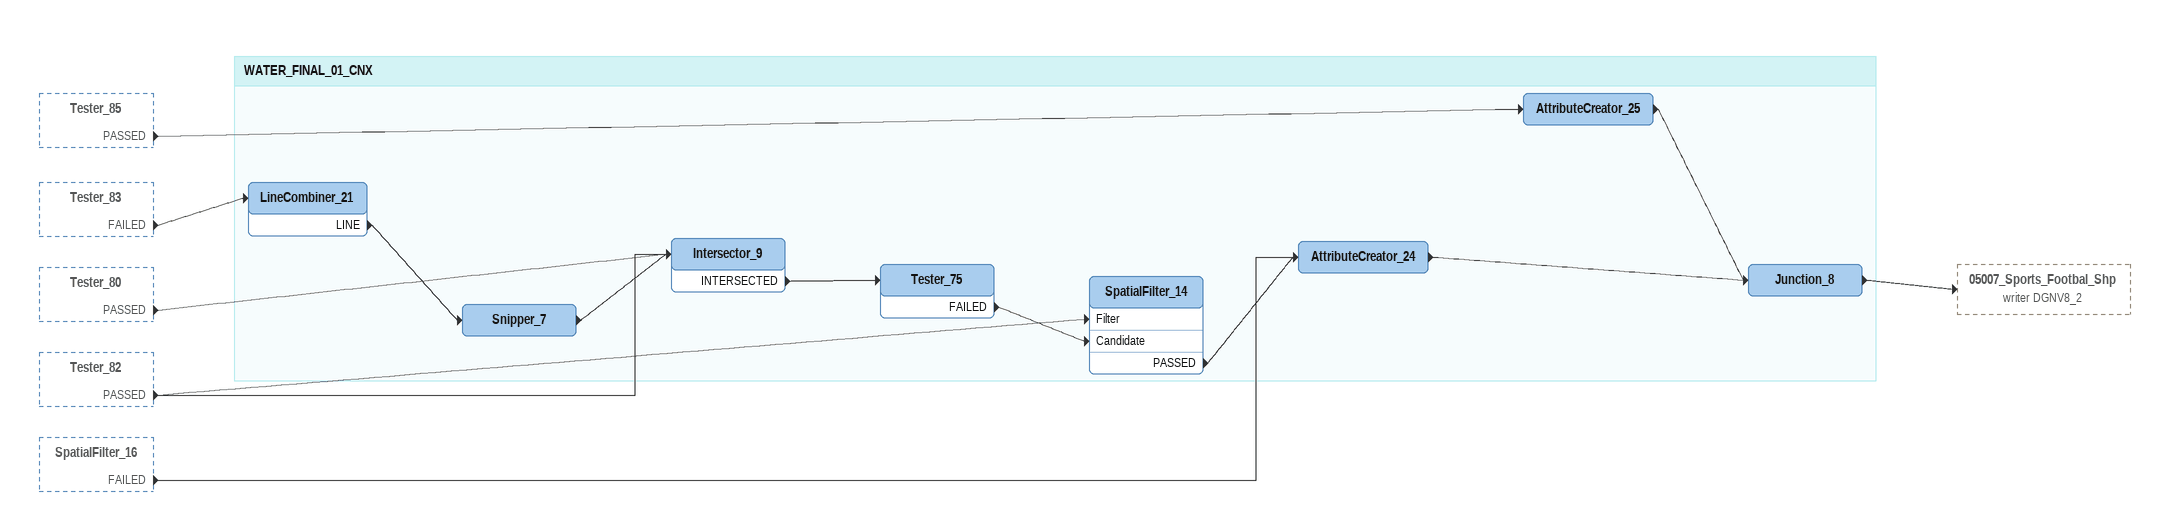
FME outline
Tester_85 [outside]
    PASSED -> AttributeCreator_25
Tester_83 [outside]
    FAILED -> LineCombiner_21
Tester_80 [outside]
    PASSED -> Intersector_9
Tester_82 [outside]
    PASSED -> SpatialFilter_14 [Filter]
    PASSED -> Intersector_9
SpatialFilter_16 [outside]
    FAILED -> AttributeCreator_24

Bookmark: WATER_FINAL_01_CNX
AttributeCreator_25
    -> Junction_8
LineCombiner_21
    LINE -> Snipper_7
Snipper_7
    -> Intersector_9
Intersector_9
    INTERSECTED -> Tester_75
Tester_75
    FAILED -> SpatialFilter_14 [Candidate]
SpatialFilter_14
    PASSED -> AttributeCreator_24
AttributeCreator_24
    -> Junction_8
Junction_8
    -> 05007_Sports_Footbal_Shp (writer DGNV8_2)
